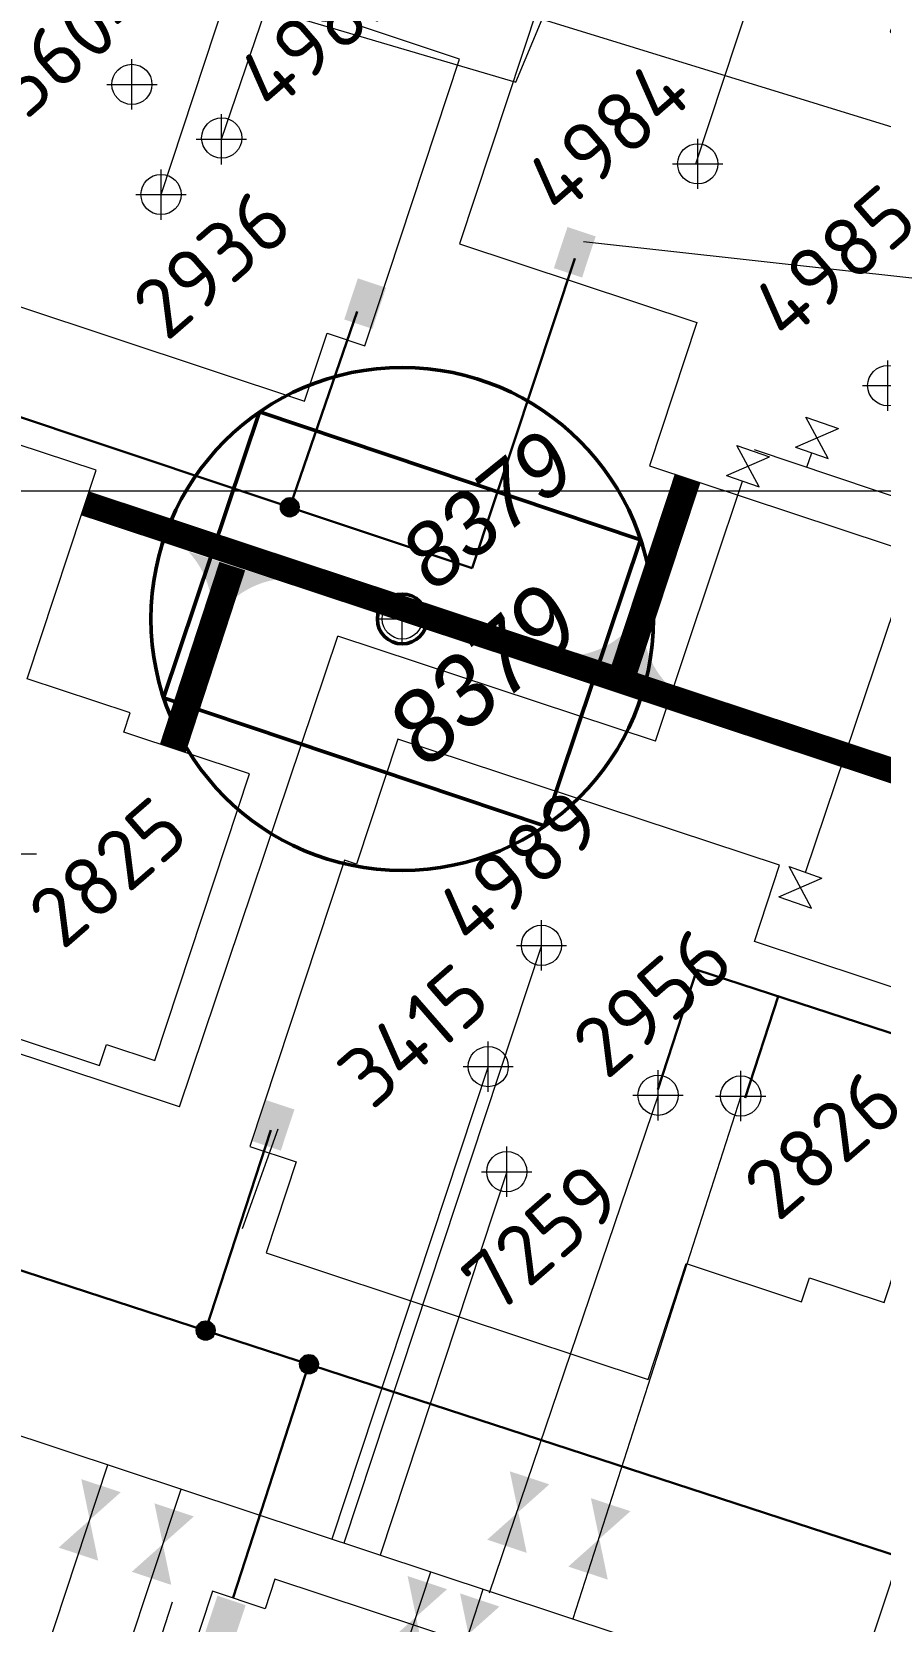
# Model space of a CAD drawing. Header units: millimetres. Extents: x 519 to 9564855, y -810 to 5021775.
# Drawn here: x 9543777.9 to 9543946.7, y 4997775.2 to 4998091.3 of the extents above; entities that cross this region are included whole.
import ezdxf

# ---------------------------------------------------------------- set-up
doc = ezdxf.new("R2010")
doc.units = ezdxf.units.MM
doc.header["$LTSCALE"] = 2
doc.header["$MEASUREMENT"] = 0
doc.header["$PDMODE"] = 2
doc.header["$PDSIZE"] = 5
for name, color, linetype in [('160 скважин на 2012 год', 7, 'Continuous'), ('164 скв. на 2011 год (измененные)', 121, 'Continuous'), ('Existing roads', 41, 'Continuous'), ('Future Roads', 44, 'Continuous'), ('Gaz', 4, 'Continuous'), ('OilColl&Flowlines', 3, 'Continuous'), ('Stage 11.Object 3.Frame&Text', 7, 'Continuous'), ('Stage VII wells', 9, 'Continuous'), ('Stage8 wlls text', 7, 'Continuous'), ('vodovod', 5, 'Continuous'), ('Скважины  2018 года', 7, 'Continuous'), ('Скважины - Конфликты наземки', 92, 'Continuous'), ('Скважины на 2020 год', 140, 'Continuous'), ('Скважины на 2025 год _ОСМОТР', 5, 'Continuous')]:
    doc.layers.add(name, color=color, linetype=linetype)
for name, color, linetype, lineweight in [('200 скв. на 2010 год', 61, 'Continuous', 0), ('Stage 11.Object 2.Frame&Text', 26, 'Continuous', 53), ('WELLS(drilled after 2000y)', 6, 'Continuous', 40), ('Скважины на 2026 доп.', 222, 'Continuous', 50), ('Электро', 1, 'Continuous', 30), ('Электроснаб', 1, 'Continuous', 18), ('Электроснабжене', 1, 'Continuous', 18)]:
    doc.layers.add(name, color=color, linetype=linetype, lineweight=lineweight)
doc.styles.add('92051501$0$STANDARD', font='simplex.shx')
doc.styles.add('Elect', font='isocpeur.ttf')
doc.styles.add('GeoApp', font='', dxfattribs={"height": 1})
doc.styles.add('Line_GUGK', font='')
doc.styles.get('GeoApp').set_extended_font_data('D431', italic=True)
doc.styles.get('Line_GUGK').set_extended_font_data('Bm431', italic=True)
doc.linetypes.add('GAS_LINE', pattern='A,0.5,-0.2,["G",92051501$0$STANDARD,S=0.1,R=0,X=-0.1,Y=-0.05],-0.05', length=0.75)
doc.linetypes.add('WTR_LINE', pattern='A,0.5,-0.2,["W",92051501$0$STANDARD,S=0.1,R=0,X=-0.1,Y=-0.05],-0.05', length=0.75)

msp = doc.modelspace()

# ---------------------------------------------------------------- hatches: boundary and pattern name
at = {"layer": 'Existing roads', "lineweight": 0}
h = msp.add_hatch(color=256, dxfattribs=at)
h.paths.add_polyline_path([(9543898.03541, 4997971.87015), (9543899.62265, 4997971.27339, 0.155118741), (9543904.1553, 4997961.73638), (9543895.5997, 4997964.48952)])
h.paths.add_polyline_path([(9543896.50971, 4997972.44378), (9543898.03541, 4997971.87015), (9543895.5997, 4997964.48952), (9543886.80377, 4997967.32, 0.161550784)])
at = {"layer": 'Future Roads', "lineweight": 0}
h = msp.add_hatch(color=256, dxfattribs=at)
h.paths.add_polyline_path([(9543815.15965, 4997977.76886), (9543813.57241, 4997978.36562, 0.155118741), (9543809.03976, 4997987.90264), (9543817.59536, 4997985.14949)])
h.paths.add_polyline_path([(9543816.68535, 4997977.19523), (9543815.15965, 4997977.76886), (9543817.59536, 4997985.14949), (9543826.39129, 4997982.31901, 0.161550784)])
at = {"layer": 'Электро'}
for points in [[(9543881.76759, 4998044.25399), (9543887.37982, 4998042.39701), (9543890.08705, 4998050.57887), (9543884.47482, 4998052.43585)], [(9543840.04461, 4998034.04924), (9543845.65684, 4998032.19225), (9543848.36407, 4998040.37411), (9543842.75184, 4998042.2311)], [(9543821.82065, 4997870.64434), (9543827.43288, 4997868.78735), (9543830.14011, 4997876.96921), (9543824.52788, 4997878.8262)], [(9543812.11124, 4997772.08806), (9543817.72348, 4997770.23108), (9543820.4307, 4997778.41294), (9543814.81847, 4997780.26992)]]:
    msp.add_hatch(color=256, dxfattribs=at).paths.add_polyline_path(points)
h = msp.add_hatch(color=256, dxfattribs=at)
edge = h.paths.add_edge_path()
edge.add_arc((9543829.21022, 4997996.71375), 1.80448, 0, 360)
h = msp.add_hatch(color=256, dxfattribs=at)
edge = h.paths.add_edge_path()
edge.add_arc((9543812.47839, 4997833.00087), 1.80448, 0, 360)
h = msp.add_hatch(color=256, dxfattribs=at)
edge = h.paths.add_edge_path()
edge.add_arc((9543833.02906, 4997826.30696), 1.80448, 0, 360)
at = {"layer": 'Электроснаб', "lineweight": 0}
for points in [[(9543881.76759, 4998044.25399), (9543887.37982, 4998042.39701), (9543890.08705, 4998050.57887), (9543884.47482, 4998052.43585)], [(9543840.04461, 4998034.04924), (9543845.65684, 4998032.19225), (9543848.36407, 4998040.37411), (9543842.75184, 4998042.2311)], [(9543821.82065, 4997870.64434), (9543827.43288, 4997868.78735), (9543830.14011, 4997876.96921), (9543824.52788, 4997878.8262)], [(9543812.11124, 4997772.08806), (9543817.72348, 4997770.23108), (9543820.4307, 4997778.41294), (9543814.81847, 4997780.26992)]]:
    msp.add_hatch(color=1, dxfattribs=at).paths.add_polyline_path(points)
h = msp.add_hatch(color=1, dxfattribs=at)
edge = h.paths.add_edge_path()
edge.add_arc((9543829.21022, 4997996.71375), 1.80448, 0, 360)
h = msp.add_hatch(color=1, dxfattribs=at)
edge = h.paths.add_edge_path()
edge.add_arc((9543812.47839, 4997833.00087), 1.80448, 0, 360)
h = msp.add_hatch(color=1, dxfattribs=at)
edge = h.paths.add_edge_path()
edge.add_arc((9543833.02906, 4997826.30696), 1.80448, 0, 360)
at = {"layer": 'Электроснабжене', "lineweight": 0}
for points in [[(9543881.76759, 4998044.25399), (9543887.37982, 4998042.39701), (9543890.08705, 4998050.57887), (9543884.47482, 4998052.43585)], [(9543840.04461, 4998034.04924), (9543845.65684, 4998032.19225), (9543848.36407, 4998040.37411), (9543842.75184, 4998042.2311)], [(9543821.82065, 4997870.64434), (9543827.43288, 4997868.78735), (9543830.14011, 4997876.96921), (9543824.52788, 4997878.8262)], [(9543812.11124, 4997772.08806), (9543817.72348, 4997770.23108), (9543820.4307, 4997778.41294), (9543814.81847, 4997780.26992)]]:
    msp.add_hatch(color=1, dxfattribs=at).paths.add_polyline_path(points)
h = msp.add_hatch(color=1, dxfattribs=at)
edge = h.paths.add_edge_path()
edge.add_arc((9543829.21022, 4997996.71375), 1.80448, 0, 360)
h = msp.add_hatch(color=1, dxfattribs=at)
edge = h.paths.add_edge_path()
edge.add_arc((9543812.47839, 4997833.00087), 1.80448, 0, 360)
h = msp.add_hatch(color=1, dxfattribs=at)
edge = h.paths.add_edge_path()
edge.add_arc((9543833.02906, 4997826.30696), 1.80448, 0, 360)

# ---------------------------------------------------------------- linework, layer by layer
at = {"color": 1, "linetype": 'ByBlock', "lineweight": 0, "ltscale": 80}
msp.add_line((9543819.81084, 4997853.33095, 0), (9543826.90045, 4997873.12385), dxfattribs=at)
at = {"color": 6, "lineweight": 0, "ltscale": 80}
msp.add_line((9543805.83384, 4997778.97734), (9543763.39779, 4997648.37262, -170.50189), dxfattribs=at)
at = {"layer": '160 скважин на 2012 год', "color": 0, "linetype": 'ByBlock', "lineweight": 0, "elevation": 0.00005}
msp.add_lwpolyline([(9543796.16463, 4997952.01211), (9543797.42814, 4997955.83072), (9543776.97806, 4997962.59728)], dxfattribs=at)
at = {"layer": '164 скв. на 2011 год (измененные)', "color": 0, "lineweight": 0}
msp.add_circle((9543797.8, 4998080.8), 4, dxfattribs=at)
at = {"layer": '164 скв. на 2011 год (измененные)', "color": 0, "linetype": 'ByBlock', "lineweight": 0, "ltscale": 80}
msp.add_point((9543797.8, 4998080.8), dxfattribs=at)
at = {"layer": '200 скв. на 2010 год', "color": 0, "linetype": 'ByBlock', "lineweight": 0}
msp.add_lwpolyline([(9543842.51533, 4997925.77619), (9543840.13745, 4997926.56299), (9543821.28202, 4997869.57759), (9543830.5069, 4997866.52525)], dxfattribs=at)
msp.add_circle((9543868.7, 4997885.5), 4, dxfattribs=at)
msp.add_point((9543868.7, 4997885.5), dxfattribs=at)
at = {"layer": 'DEFPOINTS', "color": 1, "lineweight": 0, "ltscale": 80}
for p in [(9543803.6, 4998058.9), (9543902.5, 4997879.8), (9543918.94, 4997879.64)]:
    msp.add_point(p, dxfattribs=at)
at = {"layer": 'Existing roads', "color": 0, "linetype": 'ByBlock', "lineweight": 0, "ltscale": 80}
msp.add_line((9533000, 4998000), (9548000, 4998000), dxfattribs=at)
at = {"layer": 'Existing roads', "lineweight": 0, "const_width": 5.4}
msp.add_lwpolyline([(9543908.38061, 4998002.46336), (9543895.06654, 4997962.22522)], dxfattribs=at)
at = {"layer": 'Existing roads', "lineweight": 0, "const_width": 5, "flags": 128}
msp.add_lwpolyline([(9543788.51998, 4997997.47955), (9544186.92355, 4997865.65502)], dxfattribs=at)
at = {"layer": 'Future Roads', "lineweight": 0, "const_width": 5.4, "flags": 128}
msp.add_lwpolyline([(9543817.77934, 4997985.01418), (9543805.92578, 4997948.73932)], dxfattribs=at)
at = {"layer": 'Gaz', "linetype": 'GAS_LINE', "lineweight": 0}
for p, q in [((9543931.8848, 4998014.64406, 0.0016), (9543938.39313, 4998012.38445, 0.32411)), ((9543936.33241, 4998006.40887, 0.32411), (9543931.8848, 4998014.64406, 0.0016)), ((9543929.82409, 4998008.66848, 0.0016), (9543938.39313, 4998012.38445, 0.32411)), ((9543916.13662, 4998003.01251, -0.1475), (9543924.70566, 4998006.72849, 0.17502)), ((9543918.19733, 4998008.9881, -0.1475), (9543924.70566, 4998006.72849, 0.17502)), ((9543922.64494, 4998000.7529, 0.17502), (9543918.19733, 4998008.9881, -0.1475)), ((9543929.82409, 4998008.66848, 0.0016), (9543936.33241, 4998006.40887, 0.32411)), ((9543916.13662, 4998003.01251, -0.1475), (9543922.64494, 4998000.7529, 0.17502)), ((9543928.59005, 4997925.2503, 0.04084), (9543935.09838, 4997922.99068, 0.36336)), ((9543933.03767, 4997917.0151, 0.36336), (9543928.59005, 4997925.2503, 0.04084)), ((9543926.52934, 4997919.27471, 0.04084), (9543935.09838, 4997922.99068, 0.36336)), ((9543926.52934, 4997919.27471, 0.04084), (9543933.03767, 4997917.0151, 0.36336))]:
    msp.add_line(p, q, dxfattribs=at)
at = {"layer": 'Gaz', "linetype": 'GAS_LINE', "lineweight": 0, "ltscale": 15}
for p, q in [((9543921.63669, 4998008.18356, 0.16126), (9543956.23248, 4997996.54144, 0.17066)), ((9543932.10868, 4998004.65954, 0.16411), (9543933.07825, 4998007.53867, 0.16285)), ((9543901.97396, 4997950.18281, 0.01376), (9543919.33468, 4998001.90219, 0.01098)), ((9543931.84422, 4997924.12049, 0.2021), (9543956.23248, 4997996.54144, 0.17066)), ((9543807.26241, 4997877.49994, 0.0531), (9543838.79771, 4997971.10898, 0.0531))]:
    msp.add_line(p, q, dxfattribs=at)
at = {"layer": 'Gaz', "linetype": 'GAS_LINE', "lineweight": 0, "ltscale": 20}
for p, q in [((9543901.97396, 4997950.18281, 0.01376), (9543838.79771, 4997971.10898, 0.0531)), ((9543807.26241, 4997877.49994, 0.0531), (9543699.31362, 4997913.25634, 0.12034))]:
    msp.add_line(p, q, dxfattribs=at)
at = {"layer": 'OilColl&Flowlines', "color": 3, "linetype": 'ByBlock', "lineweight": 0, "ltscale": 25}
for p, q in [((9543803.6, 4998058.9), (9543842.45599, 4998176.39113)), ((9543902.5, 4997879.8), (9543868.91738, 4997780.81685, 0)), ((9543918.94, 4997879.64), (9543885.55686, 4997775.67659, 0)), ((9543730.70148, 4997617.93992), (9543793.0244, 4997806.2939)), ((9543749.572, 4997626.18012), (9543807.57531, 4997801.47927)), ((9543842.4, 4997740.1), (9543857.30549, 4997785.02445)), ((9543854.9, 4997742.4), (9543867.72934, 4997781.57539))]:
    msp.add_line(p, q, dxfattribs=at)
at = {"layer": 'OilColl&Flowlines', "linetype": 'ByBlock', "lineweight": 0}
for p, q in [((9543815.6, 4998069.9), (9543851.02651, 4998173.55566)), ((9543910, 4998065), (9543936.55625, 4998145.25901)), ((9543940.41484, 4997757.52507, 0), (9544055.63788, 4998105.75518, 0))]:
    msp.add_line(p, q, dxfattribs=at)
at = {"layer": 'OilColl&Flowlines', "lineweight": 0, "ltscale": 50}
for p, q in [((9543879.3, 4997909.6), (9543839.97734, 4997790.75802, 0)), ((9543868.7, 4997885.5), (9543837.6107, 4997791.5411, 0)), ((9543872.4, 4997864.6), (9543847.17861, 4997788.37525, 0))]:
    msp.add_line(p, q, dxfattribs=at)
at = {"layer": 'OilColl&Flowlines', "lineweight": 0}
msp.add_line((9543688.09852, 4997841.01197, 0), (9545477.57397, 4997248.90697, 0), dxfattribs=at)
at = {"layer": 'OilColl&Flowlines', "color": 3, "lineweight": 0}
for points in [[(9543880.85951, 4997802.42467, 0), (9543874.67948, 4997796.9201, 0), (9543873.0024, 4997805.02444, 0)], [(9543795.58654, 4997800.8644), (9543789.40651, 4997795.35984), (9543787.72943, 4997803.46418)], [(9543810.13745, 4997796.04977), (9543803.95743, 4997790.5452), (9543802.28035, 4997798.64954)], [(9543896.99898, 4997797.08441, 0), (9543890.81896, 4997791.57984, 0), (9543889.14188, 4997799.68418, 0)], [(9543791.0836, 4997787.2555), (9543783.22649, 4997789.85527), (9543789.40651, 4997795.35984)], [(9543876.35657, 4997788.81576, 0), (9543868.49946, 4997791.41554, 0), (9543874.67948, 4997796.9201, 0)], [(9543892.49604, 4997783.4755, 0), (9543884.63894, 4997786.07528, 0), (9543890.81896, 4997791.57984, 0)], [(9543805.63451, 4997782.44086), (9543797.77741, 4997785.04064), (9543803.95743, 4997790.5452)], [(9543860.52626, 4997781.58549), (9543854.34624, 4997776.08093), (9543852.66915, 4997784.18527)], [(9543870.95011, 4997778.13643), (9543864.77009, 4997772.63186), (9543863.093, 4997780.7362)], [(9543856.02332, 4997767.97659), (9543848.16621, 4997770.57636), (9543854.34624, 4997776.08093)]]:
    msp.add_solid(points, dxfattribs=at)
at = {"layer": 'Stage 11.Object 2.Frame&Text', "color": 0, "linetype": 'ByBlock', "lineweight": 0}
for points in [[(9543792.74625, 4997889.91887), (9543802.36255, 4997886.73701), (9543821.21798, 4997943.72241), (9543796.16463, 4997952.01211)], [(9543717.84018, 4997918.44303), (9543715.38202, 4997910.8776), (9543791.36254, 4997885.73702), (9543792.74625, 4997889.91887)], [(9543932.63711, 4997843.49572), (9543947.50255, 4997838.57701), (9543966.35798, 4997895.56241), (9543921.66541, 4997910.35037)], [(9543908.12286, 4997846.32734), (9543931.06255, 4997838.73701), (9543932.63711, 4997843.49572)], [(9543901.92764, 4997757.54493), (9543902.21798, 4997758.42241), (9543826.23745, 4997783.56299), (9543824.29788, 4997777.70115)]]:
    msp.add_lwpolyline(points, dxfattribs=at)
for centre in [(9543902.5, 4997879.8), (9543918.94, 4997879.64)]:
    msp.add_circle(centre, 4, dxfattribs=at)
for p in [(9543773.8, 4997927.8), (9543902.5, 4997879.8), (9543918.94, 4997879.64)]:
    msp.add_point(p, dxfattribs=at)
at = {"layer": 'Stage 11.Object 3.Frame&Text', "color": 0, "linetype": 'ByBlock', "lineweight": 0}
for points in [[(9543762.08151, 4998060.80718), (9543756.18202, 4998042.97759), (9543832.16255, 4998017.83701), (9543836.62723, 4998031.33031)], [(9543910.20393, 4998033.45272), (9543900.78202, 4998004.97759), (9543976.76255, 4997979.83701), (9543995.61798, 4998036.82241), (9543993.79347, 4998037.4261)], [(9543824.29788, 4997777.70115), (9543813.83842, 4997781.16199), (9543794.98298, 4997724.1766), (9543870.96351, 4997699.03602), (9543872.51866, 4997703.73604)]]:
    msp.add_lwpolyline(points, dxfattribs=at)
for centre in [(9543803.6, 4998058.9), (9543948.2, 4998020.9)]:
    msp.add_circle(centre, 4, dxfattribs=at)
for p in [(9543803.6, 4998058.9), (9543948.2, 4998020.9)]:
    msp.add_point(p, dxfattribs=at)
at = {"layer": 'Stage8 wlls text', "color": 0, "linetype": 'ByBlock', "lineweight": 0}
msp.add_lwpolyline([(9543887.2467, 4998104.27317), (9543881.83745, 4998106.06299), (9543862.98202, 4998049.0776), (9543910.20393, 4998033.45272)], dxfattribs=at)
msp.add_circle((9543910.4, 4998065), 4, dxfattribs=at)
at = {"layer": 'Stage8 wlls text', "color": 0, "linetype": 'ByBlock', "lineweight": 0, "ltscale": 25}
msp.add_point((9543910.4, 4998065), dxfattribs=at)
at = {"layer": 'vodovod', "linetype": 'WTR_LINE', "lineweight": 0, "ltscale": 10}
msp.add_lwpolyline([(9543646.563, 4997775.026), (9543755.018, 4998103.259), (9543774.134, 4998098.663), (9543778.275, 4998109.56), (9543874.229, 4998081.221), (9543879.423, 4998093.738), (9543952.697, 4998071.206), (9543949.622, 4998063.946), (9543971.692, 4998056.65)], dxfattribs=at)
at = {"layer": 'WELLS(drilled after 2000y)', "color": 0, "linetype": 'ByBlock', "lineweight": 0}
msp.add_lwpolyline([(9543836.62723, 4998031.33031), (9543836.62723, 4998031.33031), (9543844.16255, 4998028.83701), (9543863.01798, 4998085.82241), (9543843.48318, 4998092.28612)], dxfattribs=at)
msp.add_circle((9543815.6787, 4998070.13789), 4, dxfattribs=at)
at = {"layer": 'WELLS(drilled after 2000y)', "color": 0, "linetype": 'ByBlock', "lineweight": 0, "ltscale": 80}
msp.add_point((9543815.6, 4998069.9), dxfattribs=at)
at = {"layer": 'Скважины  2018 года', "color": 0, "linetype": 'ByBlock', "lineweight": 0}
msp.add_lwpolyline([(9543921.66541, 4997910.35037), (9543926.6822, 4997925.56642), (9543850.70522, 4997950.61632), (9543842.51533, 4997925.77619)], dxfattribs=at)
msp.add_circle((9543879.3, 4997909.6), 4, dxfattribs=at)
msp.add_point((9543879.3, 4997909.6), dxfattribs=at)
at = {"layer": 'Скважины - Конфликты наземки', "linetype": 'ByBlock', "lineweight": 0}
msp.add_circle((9543851.6, 4997974.5), 4, dxfattribs=at)
at = {"layer": 'Скважины - Конфликты наземки', "linetype": 'ByBlock', "lineweight": 0, "ltscale": 80}
msp.add_point((9543851.6, 4997974.5), dxfattribs=at)
at = {"layer": 'Скважины на 2020 год', "color": 0, "linetype": 'ByBlock', "lineweight": 0}
for points in [[(9543776.97806, 4997962.59728), (9543790.71798, 4998004.12241), (9543748.32672, 4998018.0359), (9543748.32672, 4998018.0359), (9543748.32672, 4998018.0359)], [(9543830.5069, 4997866.52525), (9543824.52202, 4997848.4376), (9543900.50254, 4997823.29702), (9543908.12286, 4997846.32734)]]:
    msp.add_lwpolyline(points, dxfattribs=at)
msp.add_circle((9543872.4, 4997864.6), 4, dxfattribs=at)
msp.add_point((9543872.4, 4997864.6), dxfattribs=at)
at = {"layer": 'Скважины на 2026 доп.'}
msp.add_lwpolyline([(9543823.19205, 4998015.71801), (9543804.07176, 4997958.8461), (9543879.90097, 4997933.35238), (9543899.02126, 4997990.22429)], close=True, dxfattribs=at)
for radius in [50, 4.96016]:
    msp.add_circle((9543851.6, 4997974.5), radius, dxfattribs=at)
at = {"layer": 'Скважины на 2026 доп.', "lineweight": 0}
msp.add_point((9543851.6, 4997974.5), dxfattribs=at)
at = {"layer": 'Электро'}
for p, q in [((9543218.31468, 4998200.66411), (9543865.48098, 4997984.60459)), ((9543050.8, 4998081.1), (9544078.01699, 4997746.50781))]:
    msp.add_line(p, q, dxfattribs=at)
at = {"layer": 'Электро', "ltscale": 0.5}
for p, q in [((9543885.94847, 4998046.16582, 0), (9543865.48098, 4997984.60459)), ((9543829.21022, 4997996.71375), (9543842.60487, 4998035.61744))]:
    msp.add_line(p, q, dxfattribs=at)
at = {"layer": 'Электро', "ltscale": 2}
for p, q in [((9543910.21348, 4997904.7408), (9543902.4792, 4997880.93713)), ((9543910.21348, 4997904.7408), (9543958.56005, 4997888.95869)), ((9543919.8355, 4997879.2744), (9543926.41651, 4997899.4504))]:
    msp.add_line(p, q, dxfattribs=at)
at = {"layer": 'Электро', "ltscale": 7.5}
msp.add_line((9543825.44871, 4997872.87068), (9543812.47839, 4997833.00087), dxfattribs=at)
at = {"layer": 'Электро', "ltscale": 25}
msp.add_line((9543817.95642, 4997779.92411), (9543833.02906, 4997826.30696), dxfattribs=at)
at = {"layer": 'Электро'}
for centre in [(9543829.21022, 4997996.71375), (9543812.47839, 4997833.00087), (9543833.02906, 4997826.30696)]:
    msp.add_circle(centre, 1.80448, dxfattribs=at)
at = {"layer": 'Электроснаб', "color": 1, "linetype": 'ByBlock', "lineweight": 0}
for p, q in [((9543218.31468, 4998200.66411), (9543865.48098, 4997984.60459)), ((9543050.8, 4998081.1), (9544078.01699, 4997746.50781))]:
    msp.add_line(p, q, dxfattribs=at)
at = {"layer": 'Электроснаб', "color": 1, "lineweight": 0, "ltscale": 2}
for p, q in [((9543887.6318, 4998049.5473, 0), (9543958.50702, 4998041.71975, 0)), ((9543910.21348, 4997904.7408), (9543902.4792, 4997880.93713)), ((9543910.21348, 4997904.7408), (9543958.56005, 4997888.95869)), ((9543919.8355, 4997879.2744), (9543926.41651, 4997899.4504))]:
    msp.add_line(p, q, dxfattribs=at)
at = {"layer": 'Электроснаб', "color": 1, "lineweight": 0, "ltscale": 0.5}
for p, q in [((9543885.94847, 4998046.16582, 0), (9543865.48098, 4997984.60459)), ((9543829.21022, 4997996.71375), (9543842.60487, 4998035.61744))]:
    msp.add_line(p, q, dxfattribs=at)
at = {"layer": 'Электроснаб', "color": 1, "lineweight": 0}
for centre in [(9543829.21022, 4997996.71375), (9543812.47839, 4997833.00087), (9543833.02906, 4997826.30696)]:
    msp.add_circle(centre, 1.80448, dxfattribs=at)
at = {"layer": 'Электроснабжене', "color": 1, "linetype": 'ByBlock', "lineweight": 0}
for p, q in [((9543218.31468, 4998200.66411), (9543865.48098, 4997984.60459)), ((9543050.8, 4998081.1), (9544078.01699, 4997746.50781))]:
    msp.add_line(p, q, dxfattribs=at)
at = {"layer": 'Электроснабжене', "color": 1, "lineweight": 0, "ltscale": 2}
for p, q in [((9543887.6318, 4998049.5473, 0), (9543958.50702, 4998041.71975, 0)), ((9543910.21348, 4997904.7408), (9543902.4792, 4997880.93713)), ((9543910.21348, 4997904.7408), (9543958.56005, 4997888.95869)), ((9543919.8355, 4997879.2744), (9543926.41651, 4997899.4504))]:
    msp.add_line(p, q, dxfattribs=at)
at = {"layer": 'Электроснабжене', "color": 1, "lineweight": 0, "ltscale": 0.5}
for p, q in [((9543885.94847, 4998046.16582, 0), (9543865.48098, 4997984.60459)), ((9543829.21022, 4997996.71375), (9543842.60487, 4998035.61744))]:
    msp.add_line(p, q, dxfattribs=at)
at = {"layer": 'Электроснабжене', "color": 1, "lineweight": 0}
for centre in [(9543829.21022, 4997996.71375), (9543812.47839, 4997833.00087), (9543833.02906, 4997826.30696)]:
    msp.add_circle(centre, 1.80448, dxfattribs=at)

# ---------------------------------------------------------------- texts
at = {"layer": '200 скв. на 2010 год', "color": 0, "lineweight": 0, "style": 'Elect'}
msp.add_text('5604', height=12, rotation=41, dxfattribs=at).set_placement((9543776.51233, 4998073.3751))
at = {"layer": '200 скв. на 2010 год', "color": 0, "linetype": 'ByBlock', "lineweight": 0, "style": 'Elect'}
msp.add_text('3415', height=12, rotation=41, dxfattribs=at).set_placement((9543845.5864, 4997876.58412))
at = {"layer": 'Stage 11.Object 2.Frame&Text', "color": 0, "linetype": 'ByBlock', "lineweight": 0, "style": 'Elect'}
for s, p in [('2825', (9543784.02986, 4997908.43508)), ('2956', (9543892.26562, 4997882.61226)), ('2826', (9543926.36621, 4997854.35926))]:
    msp.add_text(s, height=12, rotation=41, dxfattribs=at).set_placement(p)
at = {"layer": 'Stage 11.Object 3.Frame&Text', "color": 0, "linetype": 'ByBlock', "lineweight": 0, "style": 'Elect'}
msp.add_text('2936', height=12, rotation=41, dxfattribs=at).set_placement((9543804.73334, 4998029.46167))
at = {"layer": 'Stage VII wells', "color": 0, "linetype": 'ByBlock', "lineweight": 0, "style": 'Elect'}
msp.add_text('4985', height=12, rotation=41, dxfattribs=at).set_placement((9543927.9253, 4998029.27003))
at = {"layer": 'Stage8 wlls text', "color": 0, "linetype": 'ByBlock', "lineweight": 0, "style": 'Elect'}
msp.add_text('4984', height=12, rotation=41, dxfattribs=at).set_placement((9543882.82367, 4998054.21564))
at = {"layer": 'WELLS(drilled after 2000y)', "color": 0, "linetype": 'ByBlock', "lineweight": 0, "style": 'Elect'}
msp.add_text('4982', height=12, rotation=41, dxfattribs=at).set_placement((9543825.58956, 4998074.8316))
at = {"layer": 'Скважины  2018 года', "color": 0, "linetype": 'ByBlock', "lineweight": 0, "style": 'Elect'}
msp.add_text('4989', height=12, rotation=41, dxfattribs=at).set_placement((9543865.1143, 4997908.9623))
at = {"layer": 'Скважины - Конфликты наземки', "lineweight": 35, "style": 'GeoApp'}
msp.add_text('8379', height=12.5, rotation=38.8332141, dxfattribs=at).set_placement((9543857.87117, 4997979.70079))
at = {"layer": 'Скважины на 2020 год', "color": 0, "linetype": 'ByBlock', "lineweight": 0, "style": 'Elect'}
msp.add_text('7259', height=12, rotation=41, dxfattribs=at).set_placement((9543870.27393, 4997835.68342))
at = {"layer": 'Скважины на 2025 год _ОСМОТР', "color": 0, "linetype": 'ByBlock', "lineweight": -2, "style": 'Elect'}
msp.add_text('9210', height=12, rotation=41, dxfattribs=at).set_placement((9543947.30012, 4998088.98908))
at = {"layer": 'Скважины на 2026 доп.', "lineweight": 50, "insert": (9543847.21437, 4997955.09858), "char_height": 14, "attachment_point": 1, "rotation": 41, "style": 'Line_GUGK'}
msp.add_mtext_dynamic_manual_height_columns('8379', width=14, gutter_width=5, heights=[0], dxfattribs=at)

doc.saveas('drawing.dxf')
